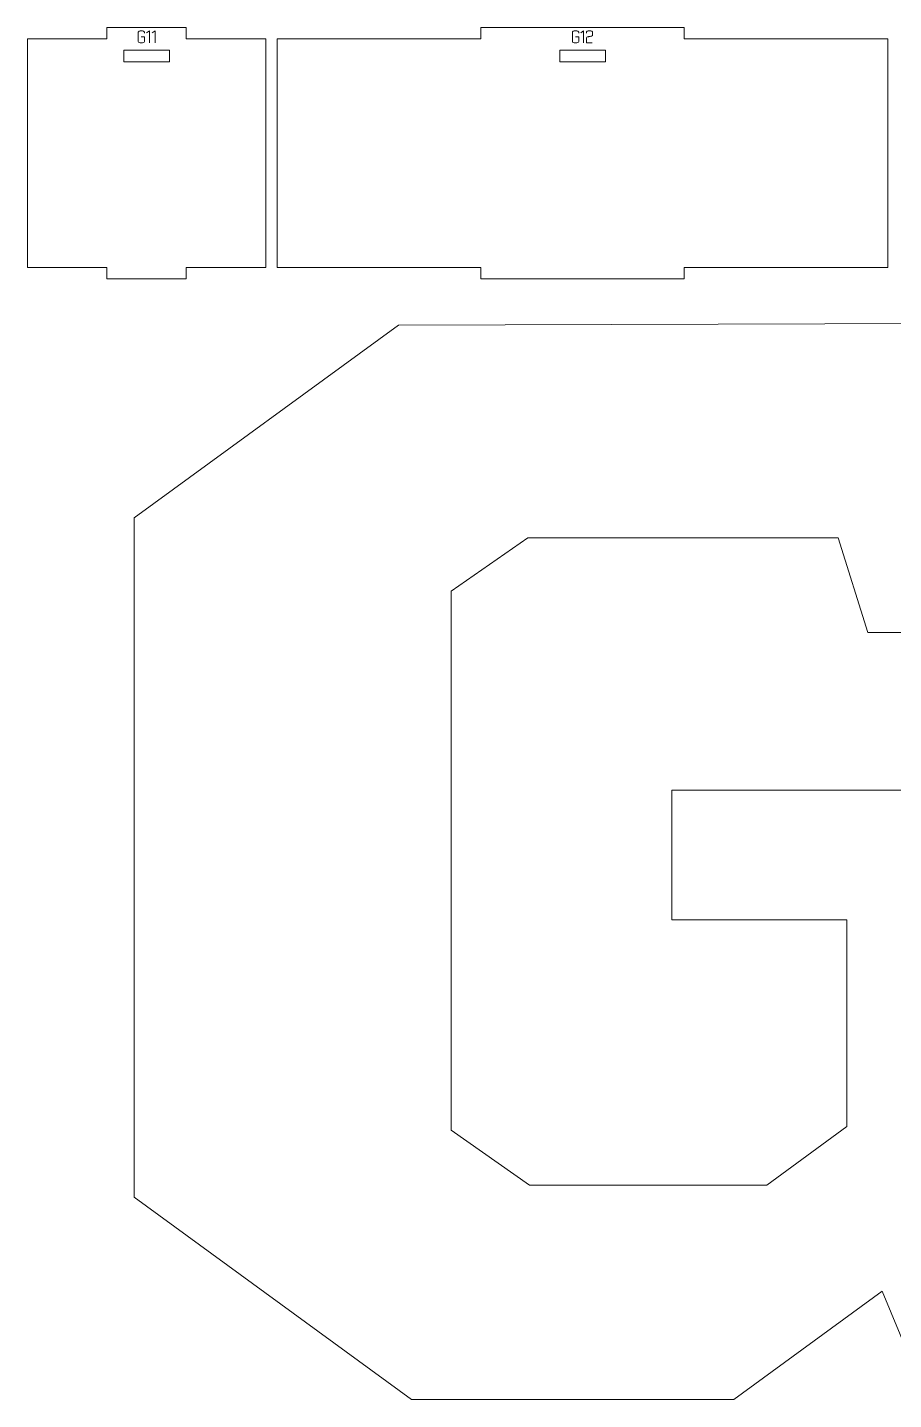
# Model space of a CAD drawing. Header units: centimetres. Extents: x -250 to 250, y -508 to 508.
# Drawn here: x -162.28 to -139.53, y -108.95 to -72.93 of the extents above; entities that cross this region are included whole.
import ezdxf

# ---------------------------------------------------------------- set-up
doc = ezdxf.new("R2010")
doc.units = ezdxf.units.CM
doc.header["$MEASUREMENT"] = 0
doc.layers.add('Capa 1', color=7, linetype='Continuous')

msp = doc.modelspace()

# ---------------------------------------------------------------- hatches: boundary and pattern name
at = {"layer": 'Capa 1', "true_color": 0x3e4095}
h = msp.add_hatch(color=175, dxfattribs=at)
edge = h.paths.add_edge_path()
edge.add_spline(control_points=[(-159.20838, -73.29819), (-159.20838, -73.30797), (-159.21625, -73.3163), (-159.232, -73.32318), (-159.24774, -73.33006), (-159.26739, -73.3335), (-159.29093, -73.3335), (-159.31447, -73.3335), (-159.33412, -73.33006), (-159.34986, -73.32318), (-159.36561, -73.3163), (-159.37348, -73.30797), (-159.37348, -73.29819), (-159.37348, -73.29819), (-159.37348, -73.05237), (-159.37348, -73.05237), (-159.37348, -73.04259), (-159.36561, -73.03426), (-159.34986, -73.02738), (-159.33412, -73.0205), (-159.31447, -73.01706), (-159.29093, -73.01706), (-159.26739, -73.01706), (-159.24774, -73.0205), (-159.232, -73.02738), (-159.21625, -73.03426), (-159.20838, -73.04259), (-159.20838, -73.05237), (-159.20838, -73.05237), (-159.20838, -73.07484), (-159.20838, -73.07484), (-159.20838, -73.07484), (-159.20838, -73.05237), (-159.20838, -73.05237), (-159.20838, -73.04259), (-159.21625, -73.03426), (-159.232, -73.02738), (-159.24774, -73.0205), (-159.26739, -73.01706), (-159.29093, -73.01706), (-159.31447, -73.01706), (-159.33412, -73.0205), (-159.34986, -73.02738), (-159.36561, -73.03426), (-159.37348, -73.04259), (-159.37348, -73.05237), (-159.37348, -73.05237), (-159.37348, -73.29819), (-159.37348, -73.29819), (-159.37348, -73.30797), (-159.36561, -73.3163), (-159.34986, -73.32318), (-159.33412, -73.33006), (-159.31447, -73.3335), (-159.29093, -73.3335), (-159.26739, -73.3335), (-159.24774, -73.33006), (-159.232, -73.32318), (-159.21625, -73.3163), (-159.20838, -73.30797), (-159.20838, -73.29819), (-159.20838, -73.29819), (-159.20838, -73.17528), (-159.20838, -73.17528), (-159.20838, -73.17528), (-159.29001, -73.17528), (-159.29001, -73.17528), (-159.29001, -73.17528), (-159.20838, -73.17528), (-159.20838, -73.17528), (-159.20838, -73.17528), (-159.20838, -73.29819), (-159.20838, -73.29819)], knot_values=[0, 0, 0, 0, 0.04166667, 0.04166667, 0.04166667, 0.08333333, 0.08333333, 0.08333333, 0.125, 0.125, 0.125, 0.16666667, 0.16666667, 0.16666667, 0.20833333, 0.20833333, 0.20833333, 0.25, 0.25, 0.25, 0.29166667, 0.29166667, 0.29166667, 0.33333333, 0.33333333, 0.33333333, 0.375, 0.375, 0.375, 0.41666667, 0.41666667, 0.41666667, 0.45833333, 0.45833333, 0.45833333, 0.5, 0.5, 0.5, 0.54166667, 0.54166667, 0.54166667, 0.58333333, 0.58333333, 0.58333333, 0.625, 0.625, 0.625, 0.66666667, 0.66666667, 0.66666667, 0.70833333, 0.70833333, 0.70833333, 0.75, 0.75, 0.75, 0.79166667, 0.79166667, 0.79166667, 0.83333333, 0.83333333, 0.83333333, 0.875, 0.875, 0.875, 0.91666667, 0.91666667, 0.91666667, 0.95833333, 0.95833333, 0.95833333, 1, 1, 1, 1], degree=3, periodic=1)
h = msp.add_hatch(color=175, dxfattribs=at)
edge = h.paths.add_edge_path()
edge.add_spline(control_points=[(-159.07722, -73.0166), (-159.07722, -73.0166), (-159.15335, -73.06934), (-159.15335, -73.06934), (-159.15335, -73.06934), (-159.07722, -73.0166), (-159.07722, -73.0166), (-159.07722, -73.0166), (-159.07722, -73.3335), (-159.07722, -73.3335), (-159.07722, -73.3335), (-159.07722, -73.0166), (-159.07722, -73.0166)], knot_values=[0, 0, 0, 0, 0.25, 0.25, 0.25, 0.5, 0.5, 0.5, 0.75, 0.75, 0.75, 1, 1, 1, 1], degree=3, periodic=1)
h = msp.add_hatch(color=175, dxfattribs=at)
edge = h.paths.add_edge_path()
edge.add_spline(control_points=[(-158.93046, -73.0166), (-158.93046, -73.0166), (-159.00659, -73.06934), (-159.00659, -73.06934), (-159.00659, -73.06934), (-158.93046, -73.0166), (-158.93046, -73.0166), (-158.93046, -73.0166), (-158.93046, -73.3335), (-158.93046, -73.3335), (-158.93046, -73.3335), (-158.93046, -73.0166), (-158.93046, -73.0166)], knot_values=[0, 0, 0, 0, 0.25, 0.25, 0.25, 0.5, 0.5, 0.5, 0.75, 0.75, 0.75, 1, 1, 1, 1], degree=3, periodic=1)
h = msp.add_hatch(color=175, dxfattribs=at)
edge = h.paths.add_edge_path()
edge.add_spline(control_points=[(-147.79923, -73.29819), (-147.79923, -73.30797), (-147.8071, -73.3163), (-147.82285, -73.32318), (-147.83859, -73.33006), (-147.85824, -73.3335), (-147.88178, -73.3335), (-147.90532, -73.3335), (-147.92497, -73.33006), (-147.94071, -73.32318), (-147.95646, -73.3163), (-147.96433, -73.30797), (-147.96433, -73.29819), (-147.96433, -73.29819), (-147.96433, -73.05237), (-147.96433, -73.05237), (-147.96433, -73.04259), (-147.95646, -73.03426), (-147.94071, -73.02738), (-147.92497, -73.0205), (-147.90532, -73.01706), (-147.88178, -73.01706), (-147.85824, -73.01706), (-147.83859, -73.0205), (-147.82285, -73.02738), (-147.8071, -73.03426), (-147.79923, -73.04259), (-147.79923, -73.05237), (-147.79923, -73.05237), (-147.79923, -73.07484), (-147.79923, -73.07484), (-147.79923, -73.07484), (-147.79923, -73.05237), (-147.79923, -73.05237), (-147.79923, -73.04259), (-147.8071, -73.03426), (-147.82285, -73.02738), (-147.83859, -73.0205), (-147.85824, -73.01706), (-147.88178, -73.01706), (-147.90532, -73.01706), (-147.92497, -73.0205), (-147.94071, -73.02738), (-147.95646, -73.03426), (-147.96433, -73.04259), (-147.96433, -73.05237), (-147.96433, -73.05237), (-147.96433, -73.29819), (-147.96433, -73.29819), (-147.96433, -73.30797), (-147.95646, -73.3163), (-147.94071, -73.32318), (-147.92497, -73.33006), (-147.90532, -73.3335), (-147.88178, -73.3335), (-147.85824, -73.3335), (-147.83859, -73.33006), (-147.82285, -73.32318), (-147.8071, -73.3163), (-147.79923, -73.30797), (-147.79923, -73.29819), (-147.79923, -73.29819), (-147.79923, -73.17528), (-147.79923, -73.17528), (-147.79923, -73.17528), (-147.88086, -73.17528), (-147.88086, -73.17528), (-147.88086, -73.17528), (-147.79923, -73.17528), (-147.79923, -73.17528), (-147.79923, -73.17528), (-147.79923, -73.29819), (-147.79923, -73.29819)], knot_values=[0, 0, 0, 0, 0.04166667, 0.04166667, 0.04166667, 0.08333333, 0.08333333, 0.08333333, 0.125, 0.125, 0.125, 0.16666667, 0.16666667, 0.16666667, 0.20833333, 0.20833333, 0.20833333, 0.25, 0.25, 0.25, 0.29166667, 0.29166667, 0.29166667, 0.33333333, 0.33333333, 0.33333333, 0.375, 0.375, 0.375, 0.41666667, 0.41666667, 0.41666667, 0.45833333, 0.45833333, 0.45833333, 0.5, 0.5, 0.5, 0.54166667, 0.54166667, 0.54166667, 0.58333333, 0.58333333, 0.58333333, 0.625, 0.625, 0.625, 0.66666667, 0.66666667, 0.66666667, 0.70833333, 0.70833333, 0.70833333, 0.75, 0.75, 0.75, 0.79166667, 0.79166667, 0.79166667, 0.83333333, 0.83333333, 0.83333333, 0.875, 0.875, 0.875, 0.91666667, 0.91666667, 0.91666667, 0.95833333, 0.95833333, 0.95833333, 1, 1, 1, 1], degree=3, periodic=1)
h = msp.add_hatch(color=175, dxfattribs=at)
edge = h.paths.add_edge_path()
edge.add_spline(control_points=[(-147.66807, -73.0166), (-147.66807, -73.0166), (-147.7442, -73.06934), (-147.7442, -73.06934), (-147.7442, -73.06934), (-147.66807, -73.0166), (-147.66807, -73.0166), (-147.66807, -73.0166), (-147.66807, -73.3335), (-147.66807, -73.3335), (-147.66807, -73.3335), (-147.66807, -73.0166), (-147.66807, -73.0166)], knot_values=[0, 0, 0, 0, 0.25, 0.25, 0.25, 0.5, 0.5, 0.5, 0.75, 0.75, 0.75, 1, 1, 1, 1], degree=3, periodic=1)
h = msp.add_hatch(color=175, dxfattribs=at)
edge = h.paths.add_edge_path()
edge.add_spline(control_points=[(-147.5979, -73.3335), (-147.5979, -73.3335), (-147.5979, -73.20096), (-147.5979, -73.20096), (-147.59698, -73.18904), (-147.58613, -73.17987), (-147.56534, -73.17345), (-147.55678, -73.17283), (-147.5486, -73.17184), (-147.5408, -73.17046), (-147.53301, -73.16909), (-147.52513, -73.16764), (-147.51718, -73.16611), (-147.50251, -73.16366), (-147.49127, -73.16167), (-147.48348, -73.16015), (-147.47568, -73.15862), (-147.46811, -73.15663), (-147.46077, -73.15418), (-147.44182, -73.14715), (-147.43234, -73.13813), (-147.43234, -73.12713), (-147.43234, -73.12713), (-147.43234, -73.05237), (-147.43234, -73.05237), (-147.43234, -73.04259), (-147.44021, -73.03426), (-147.45596, -73.02738), (-147.4717, -73.0205), (-147.49135, -73.01706), (-147.51489, -73.01706), (-147.53843, -73.01706), (-147.55808, -73.0205), (-147.57382, -73.02738), (-147.58957, -73.03426), (-147.59744, -73.04259), (-147.59744, -73.05237), (-147.59744, -73.05237), (-147.59744, -73.07484), (-147.59744, -73.07484), (-147.59744, -73.07484), (-147.59744, -73.05237), (-147.59744, -73.05237), (-147.59744, -73.04259), (-147.58957, -73.03426), (-147.57382, -73.02738), (-147.55808, -73.0205), (-147.53843, -73.01706), (-147.51489, -73.01706), (-147.49135, -73.01706), (-147.4717, -73.0205), (-147.45596, -73.02738), (-147.44021, -73.03426), (-147.43234, -73.04259), (-147.43234, -73.05237), (-147.43234, -73.05237), (-147.43234, -73.12713), (-147.43234, -73.12713), (-147.43234, -73.13813), (-147.44182, -73.14715), (-147.46077, -73.15418), (-147.46811, -73.15663), (-147.47568, -73.15862), (-147.48348, -73.16015), (-147.49127, -73.16167), (-147.50251, -73.16366), (-147.51718, -73.16611), (-147.52513, -73.16764), (-147.53301, -73.16909), (-147.5408, -73.17046), (-147.5486, -73.17184), (-147.55678, -73.17283), (-147.56534, -73.17345), (-147.58613, -73.17987), (-147.59698, -73.18904), (-147.5979, -73.20096), (-147.5979, -73.20096), (-147.5979, -73.3335), (-147.5979, -73.3335), (-147.5979, -73.3335), (-147.44105, -73.3335), (-147.44105, -73.3335), (-147.44105, -73.3335), (-147.5979, -73.3335), (-147.5979, -73.3335)], knot_values=[0, 0, 0, 0, 0.03571429, 0.03571429, 0.03571429, 0.07142857, 0.07142857, 0.07142857, 0.10714286, 0.10714286, 0.10714286, 0.14285714, 0.14285714, 0.14285714, 0.17857143, 0.17857143, 0.17857143, 0.21428571, 0.21428571, 0.21428571, 0.25, 0.25, 0.25, 0.28571429, 0.28571429, 0.28571429, 0.32142857, 0.32142857, 0.32142857, 0.35714286, 0.35714286, 0.35714286, 0.39285714, 0.39285714, 0.39285714, 0.42857143, 0.42857143, 0.42857143, 0.46428571, 0.46428571, 0.46428571, 0.5, 0.5, 0.5, 0.53571429, 0.53571429, 0.53571429, 0.57142857, 0.57142857, 0.57142857, 0.60714286, 0.60714286, 0.60714286, 0.64285714, 0.64285714, 0.64285714, 0.67857143, 0.67857143, 0.67857143, 0.71428571, 0.71428571, 0.71428571, 0.75, 0.75, 0.75, 0.78571429, 0.78571429, 0.78571429, 0.82142857, 0.82142857, 0.82142857, 0.85714286, 0.85714286, 0.85714286, 0.89285714, 0.89285714, 0.89285714, 0.92857143, 0.92857143, 0.92857143, 0.96428571, 0.96428571, 0.96428571, 1, 1, 1, 1], degree=3, periodic=1)

# ---------------------------------------------------------------- linework, layer by layer
at = {"layer": 'Capa 1', "color": 240, "lineweight": 9}
for points, knots in [([(-162.28276, -73.2271), (-162.28276, -73.2271), (-162.28276, -79.2271), (-162.28276, -79.2271), (-162.28276, -79.2271), (-160.19557, -79.2271), (-160.19557, -79.2271), (-160.19557, -79.2271), (-160.19557, -79.5271), (-160.19557, -79.5271), (-160.19557, -79.5271), (-158.10838, -79.5271), (-158.10838, -79.5271), (-158.10838, -79.5271), (-158.10838, -79.2271), (-158.10838, -79.2271), (-158.10838, -79.2271), (-156.02119, -79.2271), (-156.02119, -79.2271), (-156.02119, -79.2271), (-156.02119, -73.2271), (-156.02119, -73.2271), (-156.02119, -73.2271), (-158.10838, -73.2271), (-158.10838, -73.2271), (-158.10838, -73.2271), (-158.10838, -72.9271), (-158.10838, -72.9271), (-158.10838, -72.9271), (-160.19557, -72.9271), (-160.19557, -72.9271), (-160.19557, -72.9271), (-160.19557, -73.2271), (-160.19557, -73.2271), (-160.19557, -73.2271), (-162.28276, -73.2271), (-162.28276, -73.2271)], [0, 0, 0, 0, 0.08333333, 0.08333333, 0.08333333, 0.16666667, 0.16666667, 0.16666667, 0.25, 0.25, 0.25, 0.33333333, 0.33333333, 0.33333333, 0.41666667, 0.41666667, 0.41666667, 0.5, 0.5, 0.5, 0.58333333, 0.58333333, 0.58333333, 0.66666667, 0.66666667, 0.66666667, 0.75, 0.75, 0.75, 0.83333333, 0.83333333, 0.83333333, 0.91666667, 0.91666667, 0.91666667, 1, 1, 1, 1]), ([(-155.72119, -73.2271), (-155.72119, -73.2271), (-155.72119, -79.2271), (-155.72119, -79.2271), (-155.72119, -79.2271), (-150.37262, -79.2271), (-150.37262, -79.2271), (-150.37262, -79.2271), (-150.37262, -79.5271), (-150.37262, -79.5271), (-150.37262, -79.5271), (-145.02405, -79.5271), (-145.02405, -79.5271), (-145.02405, -79.5271), (-145.02405, -79.2271), (-145.02405, -79.2271), (-145.02405, -79.2271), (-139.67548, -79.2271), (-139.67548, -79.2271), (-139.67548, -79.2271), (-139.67548, -73.2271), (-139.67548, -73.2271), (-139.67548, -73.2271), (-145.02405, -73.2271), (-145.02405, -73.2271), (-145.02405, -73.2271), (-145.02405, -72.9271), (-145.02405, -72.9271), (-145.02405, -72.9271), (-150.37262, -72.9271), (-150.37262, -72.9271), (-150.37262, -72.9271), (-150.37262, -73.2271), (-150.37262, -73.2271), (-150.37262, -73.2271), (-155.72119, -73.2271), (-155.72119, -73.2271)], [0, 0, 0, 0, 0.08333333, 0.08333333, 0.08333333, 0.16666667, 0.16666667, 0.16666667, 0.25, 0.25, 0.25, 0.33333333, 0.33333333, 0.33333333, 0.41666667, 0.41666667, 0.41666667, 0.5, 0.5, 0.5, 0.58333333, 0.58333333, 0.58333333, 0.66666667, 0.66666667, 0.66666667, 0.75, 0.75, 0.75, 0.83333333, 0.83333333, 0.83333333, 0.91666667, 0.91666667, 0.91666667, 1, 1, 1, 1]), ([(-159.75197, -73.527), (-159.75197, -73.527), (-158.55197, -73.527), (-158.55197, -73.527), (-158.55197, -73.527), (-158.55197, -73.827), (-158.55197, -73.827), (-158.55197, -73.827), (-159.75197, -73.827), (-159.75197, -73.827), (-159.75197, -73.827), (-159.75197, -73.527), (-159.75197, -73.527)], [0, 0, 0, 0, 0.25, 0.25, 0.25, 0.5, 0.5, 0.5, 0.75, 0.75, 0.75, 1, 1, 1, 1]), ([(-148.29833, -73.527), (-148.29833, -73.527), (-147.09833, -73.527), (-147.09833, -73.527), (-147.09833, -73.527), (-147.09833, -73.827), (-147.09833, -73.827), (-147.09833, -73.827), (-148.29833, -73.827), (-148.29833, -73.827), (-148.29833, -73.827), (-148.29833, -73.527), (-148.29833, -73.527)], [0, 0, 0, 0, 0.25, 0.25, 0.25, 0.5, 0.5, 0.5, 0.75, 0.75, 0.75, 1, 1, 1, 1])]:
    msp.add_open_spline(points, degree=3, knots=knots, dxfattribs=at)
at = {"layer": 'Capa 1', "color": 114, "lineweight": 9}
for points, knots in [([(-159.20838, -73.29819), (-159.20838, -73.30797), (-159.21625, -73.3163), (-159.232, -73.32318), (-159.24774, -73.33006), (-159.26739, -73.3335), (-159.29093, -73.3335), (-159.31447, -73.3335), (-159.33412, -73.33006), (-159.34986, -73.32318), (-159.36561, -73.3163), (-159.37348, -73.30797), (-159.37348, -73.29819), (-159.37348, -73.29819), (-159.37348, -73.05237), (-159.37348, -73.05237), (-159.37348, -73.04259), (-159.36561, -73.03426), (-159.34986, -73.02738), (-159.33412, -73.0205), (-159.31447, -73.01706), (-159.29093, -73.01706), (-159.26739, -73.01706), (-159.24774, -73.0205), (-159.232, -73.02738), (-159.21625, -73.03426), (-159.20838, -73.04259), (-159.20838, -73.05237), (-159.20838, -73.05237), (-159.20838, -73.07484), (-159.20838, -73.07484), (-159.20838, -73.07484), (-159.20838, -73.05237), (-159.20838, -73.05237), (-159.20838, -73.04259), (-159.21625, -73.03426), (-159.232, -73.02738), (-159.24774, -73.0205), (-159.26739, -73.01706), (-159.29093, -73.01706), (-159.31447, -73.01706), (-159.33412, -73.0205), (-159.34986, -73.02738), (-159.36561, -73.03426), (-159.37348, -73.04259), (-159.37348, -73.05237), (-159.37348, -73.05237), (-159.37348, -73.29819), (-159.37348, -73.29819), (-159.37348, -73.30797), (-159.36561, -73.3163), (-159.34986, -73.32318), (-159.33412, -73.33006), (-159.31447, -73.3335), (-159.29093, -73.3335), (-159.26739, -73.3335), (-159.24774, -73.33006), (-159.232, -73.32318), (-159.21625, -73.3163), (-159.20838, -73.30797), (-159.20838, -73.29819), (-159.20838, -73.29819), (-159.20838, -73.17528), (-159.20838, -73.17528), (-159.20838, -73.17528), (-159.29001, -73.17528), (-159.29001, -73.17528), (-159.29001, -73.17528), (-159.20838, -73.17528), (-159.20838, -73.17528), (-159.20838, -73.17528), (-159.20838, -73.29819), (-159.20838, -73.29819)], [0, 0, 0, 0, 0.04166667, 0.04166667, 0.04166667, 0.08333333, 0.08333333, 0.08333333, 0.125, 0.125, 0.125, 0.16666667, 0.16666667, 0.16666667, 0.20833333, 0.20833333, 0.20833333, 0.25, 0.25, 0.25, 0.29166667, 0.29166667, 0.29166667, 0.33333333, 0.33333333, 0.33333333, 0.375, 0.375, 0.375, 0.41666667, 0.41666667, 0.41666667, 0.45833333, 0.45833333, 0.45833333, 0.5, 0.5, 0.5, 0.54166667, 0.54166667, 0.54166667, 0.58333333, 0.58333333, 0.58333333, 0.625, 0.625, 0.625, 0.66666667, 0.66666667, 0.66666667, 0.70833333, 0.70833333, 0.70833333, 0.75, 0.75, 0.75, 0.79166667, 0.79166667, 0.79166667, 0.83333333, 0.83333333, 0.83333333, 0.875, 0.875, 0.875, 0.91666667, 0.91666667, 0.91666667, 0.95833333, 0.95833333, 0.95833333, 1, 1, 1, 1]), ([(-159.07722, -73.0166), (-159.07722, -73.0166), (-159.15335, -73.06934), (-159.15335, -73.06934), (-159.15335, -73.06934), (-159.07722, -73.0166), (-159.07722, -73.0166), (-159.07722, -73.0166), (-159.07722, -73.3335), (-159.07722, -73.3335), (-159.07722, -73.3335), (-159.07722, -73.0166), (-159.07722, -73.0166)], [0, 0, 0, 0, 0.25, 0.25, 0.25, 0.5, 0.5, 0.5, 0.75, 0.75, 0.75, 1, 1, 1, 1]), ([(-158.93046, -73.0166), (-158.93046, -73.0166), (-159.00659, -73.06934), (-159.00659, -73.06934), (-159.00659, -73.06934), (-158.93046, -73.0166), (-158.93046, -73.0166), (-158.93046, -73.0166), (-158.93046, -73.3335), (-158.93046, -73.3335), (-158.93046, -73.3335), (-158.93046, -73.0166), (-158.93046, -73.0166)], [0, 0, 0, 0, 0.25, 0.25, 0.25, 0.5, 0.5, 0.5, 0.75, 0.75, 0.75, 1, 1, 1, 1]), ([(-147.79923, -73.29819), (-147.79923, -73.30797), (-147.8071, -73.3163), (-147.82285, -73.32318), (-147.83859, -73.33006), (-147.85824, -73.3335), (-147.88178, -73.3335), (-147.90532, -73.3335), (-147.92497, -73.33006), (-147.94071, -73.32318), (-147.95646, -73.3163), (-147.96433, -73.30797), (-147.96433, -73.29819), (-147.96433, -73.29819), (-147.96433, -73.05237), (-147.96433, -73.05237), (-147.96433, -73.04259), (-147.95646, -73.03426), (-147.94071, -73.02738), (-147.92497, -73.0205), (-147.90532, -73.01706), (-147.88178, -73.01706), (-147.85824, -73.01706), (-147.83859, -73.0205), (-147.82285, -73.02738), (-147.8071, -73.03426), (-147.79923, -73.04259), (-147.79923, -73.05237), (-147.79923, -73.05237), (-147.79923, -73.07484), (-147.79923, -73.07484), (-147.79923, -73.07484), (-147.79923, -73.05237), (-147.79923, -73.05237), (-147.79923, -73.04259), (-147.8071, -73.03426), (-147.82285, -73.02738), (-147.83859, -73.0205), (-147.85824, -73.01706), (-147.88178, -73.01706), (-147.90532, -73.01706), (-147.92497, -73.0205), (-147.94071, -73.02738), (-147.95646, -73.03426), (-147.96433, -73.04259), (-147.96433, -73.05237), (-147.96433, -73.05237), (-147.96433, -73.29819), (-147.96433, -73.29819), (-147.96433, -73.30797), (-147.95646, -73.3163), (-147.94071, -73.32318), (-147.92497, -73.33006), (-147.90532, -73.3335), (-147.88178, -73.3335), (-147.85824, -73.3335), (-147.83859, -73.33006), (-147.82285, -73.32318), (-147.8071, -73.3163), (-147.79923, -73.30797), (-147.79923, -73.29819), (-147.79923, -73.29819), (-147.79923, -73.17528), (-147.79923, -73.17528), (-147.79923, -73.17528), (-147.88086, -73.17528), (-147.88086, -73.17528), (-147.88086, -73.17528), (-147.79923, -73.17528), (-147.79923, -73.17528), (-147.79923, -73.17528), (-147.79923, -73.29819), (-147.79923, -73.29819)], [0, 0, 0, 0, 0.04166667, 0.04166667, 0.04166667, 0.08333333, 0.08333333, 0.08333333, 0.125, 0.125, 0.125, 0.16666667, 0.16666667, 0.16666667, 0.20833333, 0.20833333, 0.20833333, 0.25, 0.25, 0.25, 0.29166667, 0.29166667, 0.29166667, 0.33333333, 0.33333333, 0.33333333, 0.375, 0.375, 0.375, 0.41666667, 0.41666667, 0.41666667, 0.45833333, 0.45833333, 0.45833333, 0.5, 0.5, 0.5, 0.54166667, 0.54166667, 0.54166667, 0.58333333, 0.58333333, 0.58333333, 0.625, 0.625, 0.625, 0.66666667, 0.66666667, 0.66666667, 0.70833333, 0.70833333, 0.70833333, 0.75, 0.75, 0.75, 0.79166667, 0.79166667, 0.79166667, 0.83333333, 0.83333333, 0.83333333, 0.875, 0.875, 0.875, 0.91666667, 0.91666667, 0.91666667, 0.95833333, 0.95833333, 0.95833333, 1, 1, 1, 1]), ([(-147.66807, -73.0166), (-147.66807, -73.0166), (-147.7442, -73.06934), (-147.7442, -73.06934), (-147.7442, -73.06934), (-147.66807, -73.0166), (-147.66807, -73.0166), (-147.66807, -73.0166), (-147.66807, -73.3335), (-147.66807, -73.3335), (-147.66807, -73.3335), (-147.66807, -73.0166), (-147.66807, -73.0166)], [0, 0, 0, 0, 0.25, 0.25, 0.25, 0.5, 0.5, 0.5, 0.75, 0.75, 0.75, 1, 1, 1, 1]), ([(-147.5979, -73.3335), (-147.5979, -73.3335), (-147.5979, -73.20096), (-147.5979, -73.20096), (-147.59698, -73.18904), (-147.58613, -73.17987), (-147.56534, -73.17345), (-147.55678, -73.17283), (-147.5486, -73.17184), (-147.5408, -73.17046), (-147.53301, -73.16909), (-147.52513, -73.16764), (-147.51718, -73.16611), (-147.50251, -73.16366), (-147.49127, -73.16167), (-147.48348, -73.16015), (-147.47568, -73.15862), (-147.46811, -73.15663), (-147.46077, -73.15418), (-147.44182, -73.14715), (-147.43234, -73.13813), (-147.43234, -73.12713), (-147.43234, -73.12713), (-147.43234, -73.05237), (-147.43234, -73.05237), (-147.43234, -73.04259), (-147.44021, -73.03426), (-147.45596, -73.02738), (-147.4717, -73.0205), (-147.49135, -73.01706), (-147.51489, -73.01706), (-147.53843, -73.01706), (-147.55808, -73.0205), (-147.57382, -73.02738), (-147.58957, -73.03426), (-147.59744, -73.04259), (-147.59744, -73.05237), (-147.59744, -73.05237), (-147.59744, -73.07484), (-147.59744, -73.07484), (-147.59744, -73.07484), (-147.59744, -73.05237), (-147.59744, -73.05237), (-147.59744, -73.04259), (-147.58957, -73.03426), (-147.57382, -73.02738), (-147.55808, -73.0205), (-147.53843, -73.01706), (-147.51489, -73.01706), (-147.49135, -73.01706), (-147.4717, -73.0205), (-147.45596, -73.02738), (-147.44021, -73.03426), (-147.43234, -73.04259), (-147.43234, -73.05237), (-147.43234, -73.05237), (-147.43234, -73.12713), (-147.43234, -73.12713), (-147.43234, -73.13813), (-147.44182, -73.14715), (-147.46077, -73.15418), (-147.46811, -73.15663), (-147.47568, -73.15862), (-147.48348, -73.16015), (-147.49127, -73.16167), (-147.50251, -73.16366), (-147.51718, -73.16611), (-147.52513, -73.16764), (-147.53301, -73.16909), (-147.5408, -73.17046), (-147.5486, -73.17184), (-147.55678, -73.17283), (-147.56534, -73.17345), (-147.58613, -73.17987), (-147.59698, -73.18904), (-147.5979, -73.20096), (-147.5979, -73.20096), (-147.5979, -73.3335), (-147.5979, -73.3335), (-147.5979, -73.3335), (-147.44105, -73.3335), (-147.44105, -73.3335), (-147.44105, -73.3335), (-147.5979, -73.3335), (-147.5979, -73.3335)], [0, 0, 0, 0, 0.03571429, 0.03571429, 0.03571429, 0.07142857, 0.07142857, 0.07142857, 0.10714286, 0.10714286, 0.10714286, 0.14285714, 0.14285714, 0.14285714, 0.17857143, 0.17857143, 0.17857143, 0.21428571, 0.21428571, 0.21428571, 0.25, 0.25, 0.25, 0.28571429, 0.28571429, 0.28571429, 0.32142857, 0.32142857, 0.32142857, 0.35714286, 0.35714286, 0.35714286, 0.39285714, 0.39285714, 0.39285714, 0.42857143, 0.42857143, 0.42857143, 0.46428571, 0.46428571, 0.46428571, 0.5, 0.5, 0.5, 0.53571429, 0.53571429, 0.53571429, 0.57142857, 0.57142857, 0.57142857, 0.60714286, 0.60714286, 0.60714286, 0.64285714, 0.64285714, 0.64285714, 0.67857143, 0.67857143, 0.67857143, 0.71428571, 0.71428571, 0.71428571, 0.75, 0.75, 0.75, 0.78571429, 0.78571429, 0.78571429, 0.82142857, 0.82142857, 0.82142857, 0.85714286, 0.85714286, 0.85714286, 0.89285714, 0.89285714, 0.89285714, 0.92857143, 0.92857143, 0.92857143, 0.96428571, 0.96428571, 0.96428571, 1, 1, 1, 1]), ([(-140.98399, -86.3257), (-140.98399, -86.3257), (-149.1345, -86.3257), (-149.1345, -86.3257), (-149.1345, -86.3257), (-151.15172, -87.72796), (-151.15172, -87.72796), (-151.15172, -87.72796), (-151.15172, -101.88096), (-151.15172, -101.88096), (-151.15172, -101.88096), (-149.08755, -103.32833), (-149.08755, -103.32833), (-149.08755, -103.32833), (-142.85379, -103.32833), (-142.85379, -103.32833), (-142.85379, -103.32833), (-140.7515, -101.7829), (-140.7515, -101.7829), (-140.7515, -101.7829), (-140.7515, -96.35422), (-140.7515, -96.35422), (-140.7515, -96.35422), (-145.34775, -96.35422), (-145.34775, -96.35422), (-145.34775, -96.35422), (-145.34775, -92.95696), (-145.34775, -92.95696), (-145.34775, -92.95696), (-132.42445, -92.95696), (-132.42445, -92.95696), (-132.42445, -92.95696), (-132.42445, -108.95415), (-132.42445, -108.95415), (-132.42445, -108.95415), (-138.64556, -108.95415), (-138.64556, -108.95415), (-138.64556, -108.95415), (-139.82525, -106.11067), (-139.82525, -106.11067), (-139.82525, -106.11067), (-143.71825, -108.95415), (-143.71825, -108.95415), (-143.71825, -108.95415), (-152.19474, -108.95415), (-152.19474, -108.95415), (-152.19474, -108.95415), (-159.47876, -103.64045), (-159.47876, -103.64045), (-159.47876, -103.64045), (-159.47876, -85.79964), (-159.47876, -85.79964), (-159.47876, -85.79964), (-152.53618, -80.74191), (-152.53618, -80.74191), (-152.53618, -80.74191), (-138.53175, -80.70072), (-138.53175, -80.70072), (-138.53175, -80.70072), (-132.42445, -85.11593), (-132.42445, -85.11593), (-132.42445, -85.11593), (-132.42445, -88.8114), (-132.42445, -88.8114), (-132.42445, -88.8114), (-140.20166, -88.8114), (-140.20166, -88.8114), (-140.20166, -88.8114), (-140.98399, -86.3257), (-140.98399, -86.3257)], [0, 0, 0, 0, 0.04347826, 0.04347826, 0.04347826, 0.08695652, 0.08695652, 0.08695652, 0.13043478, 0.13043478, 0.13043478, 0.17391304, 0.17391304, 0.17391304, 0.2173913, 0.2173913, 0.2173913, 0.26086957, 0.26086957, 0.26086957, 0.30434783, 0.30434783, 0.30434783, 0.34782609, 0.34782609, 0.34782609, 0.39130435, 0.39130435, 0.39130435, 0.43478261, 0.43478261, 0.43478261, 0.47826087, 0.47826087, 0.47826087, 0.52173913, 0.52173913, 0.52173913, 0.56521739, 0.56521739, 0.56521739, 0.60869565, 0.60869565, 0.60869565, 0.65217391, 0.65217391, 0.65217391, 0.69565217, 0.69565217, 0.69565217, 0.73913043, 0.73913043, 0.73913043, 0.7826087, 0.7826087, 0.7826087, 0.82608696, 0.82608696, 0.82608696, 0.86956522, 0.86956522, 0.86956522, 0.91304348, 0.91304348, 0.91304348, 0.95652174, 0.95652174, 0.95652174, 1, 1, 1, 1])]:
    msp.add_open_spline(points, degree=3, knots=knots, dxfattribs=at)

doc.saveas('drawing.dxf')
